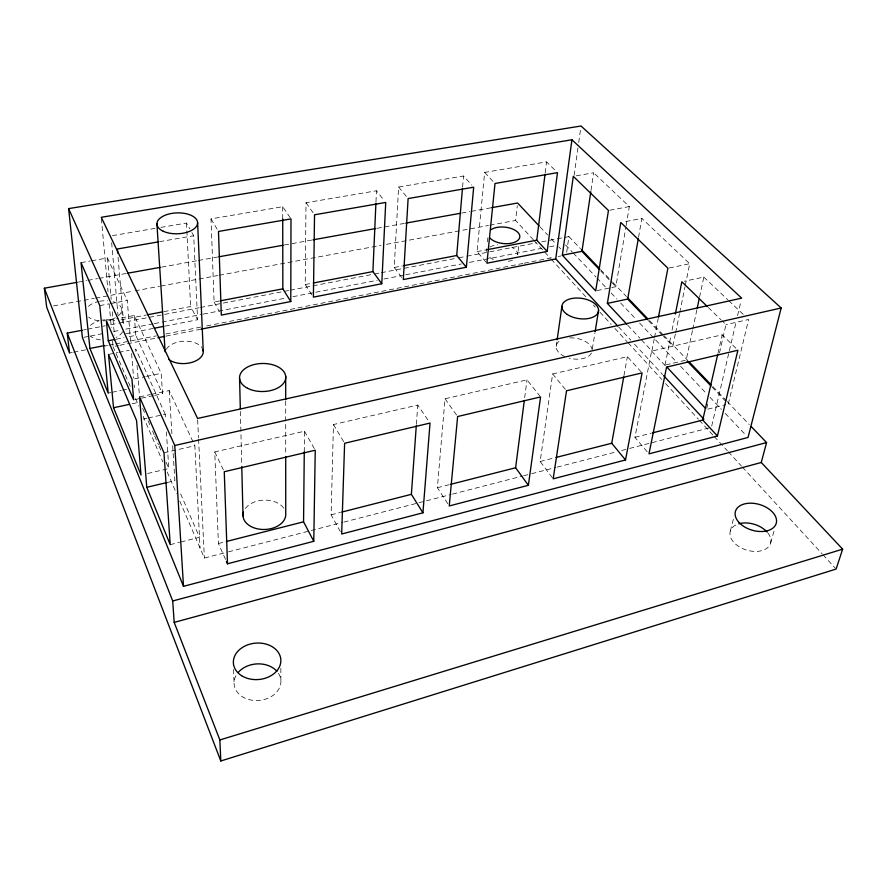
<?xml version="1.0" encoding="UTF-8"?>
<svg xmlns="http://www.w3.org/2000/svg" width="887" height="887" viewBox="0 0 887 887"><rect width="100%" height="100%" fill="white"/><g stroke="black" fill="none" stroke-linecap="round" stroke-linejoin="round"><path stroke-width="0.67" stroke-dasharray="4.43 3.33" d="M311.914 294.839L305.217 284.55L306.004 202.746L376.454 190.783L384.049 200.318M304.274 451.805L304.474 431.215L214.754 451.926L218.413 543.531L225.886 560.218M340.353 531.612L331.117 514.804L333.457 424.529L417.766 405.071L428.488 420.815M375.977 201.737L376.454 190.783M401.645 277.365L394.216 267.497L398.618 187.024L463.535 176.003L471.829 185.15M416.391 424.296L417.766 405.071M462.593 186.969L463.535 176.003M447.747 503.672L437.369 487.717L445.03 398.773L526.989 379.858L539.717 395.857M486.021 262.153L477.062 251.62L484.657 172.411L546.569 161.9L555.672 170.858M486.475 251.442L486.752 248.704M487.44 241.841L487.861 237.716M533.42 239.823L515.613 220.453L517.287 205.684M518.684 246.519L517.731 254.746A15.711 8.338 5.8 0 0 511.755 247.296M545.195 172.876L546.569 161.9M524.672 397.72L526.989 379.858M574.133 175.371L577.958 147.952M578.723 142.463L580.63 128.759M566.693 252.285L568.9 236.596L548.51 240.521M556.193 346.451L557.147 339.776M552.368 477.749L540.15 461.506L552.634 373.937L627.386 356.685L641.168 371.886M591.008 190.383L593.625 172.765L576.018 175.848M592.316 349.057L594.911 333.046M611.808 287.543L615.833 286.701L625.9 226.95M626.133 225.586L629.338 206.571L593.625 172.765M638.551 237.239L641.855 218.424L624.736 221.695M623.96 375.622L627.386 356.685M647.211 451.782L634.937 437.346L651.601 351.097L722.218 334.798L736.931 349.267M654.262 338.823L651.901 351.041L640.769 339.133M654.528 337.47L658.198 318.466M665.017 365.078L670.982 335.519M672.069 330.141L675.051 315.351M675.362 334.033L672.878 346.207L663.465 336.384M675.639 332.68L679.497 313.754M679.775 312.401L685.008 286.701M685.285 285.359L689.698 263.716L641.855 218.424M692.448 330.64L686.183 360.089L666.348 364.768M692.725 329.299L696.994 309.219M699.555 297.167L703.823 277.088L684.42 281.212M717.96 353.447L722.218 334.798M706.828 408.142L707.759 404.095M719.49 352.926L725.976 324.642L722.051 320.828M711.718 426.004L729.059 351.984M729.38 350.642L736.31 321.027M737.574 315.65L741.044 300.848M728.282 404.006L748.606 319.486L725.976 324.642M730.3 531.091L734.07 516.567M770.637 542.988L774.783 528.441M179.817 501.199L204.376 558.056L227.172 552.18M228.513 551.836L342.537 522.443M343.868 522.099L417.644 503.084M418.986 502.729L451.184 494.436M452.525 494.092L522.277 476.108M523.618 475.765L530.326 474.035M531.668 473.691L555.805 467.46M557.147 467.116L616.166 451.904M621.532 450.518L628.24 448.789M629.582 448.445L711.407 427.346M218.413 543.531L225.065 541.835M331.117 514.804L340.475 512.409M437.369 487.717L449.299 484.668M540.15 461.506L554.73 457.792M634.937 437.346L650.892 433.277M170.237 544.662L179.551 542.323M180.881 541.979L199.508 537.289L179.806 491.997M707.804 409.162L725.721 404.649M166.845 482.572L174.883 480.676L172.643 445.185M147.652 473.492L168.829 468.569L166.401 431.902M163.962 452.78L194.852 445.74L200.063 548.077M143.073 419.085L146.976 418.232M148.284 417.943L165.226 414.251L165.592 419.684M134.957 399.56L140.213 398.44M141.521 398.163L153.34 395.646M154.648 395.369L162.521 393.695L161.168 373.338L134.236 315.473L119.656 318.256M132.03 403.796L138.638 402.388M139.569 396.866L150.346 394.582M151.688 394.294L169.184 390.579L194.852 445.74M108.203 393.107L110.82 392.564M112.128 392.287L121.297 390.369M122.606 390.092L126.531 389.271M597.051 290.637L610.467 287.82M134.613 378.838L145.235 376.642M146.555 376.365L161.168 373.338M669.197 267.974L689.698 263.716M108.513 354.445L117.583 352.627M118.88 352.372L129.247 350.298M69.53 353.015L72.235 352.483M73.599 352.217L85.817 349.8M104.821 346.052L107.527 345.509M108.89 345.243L114.323 344.167M115.676 343.901L156.4 335.863M165.902 333.978L201.194 327.015M206.616 325.939L522.886 263.472M524.25 263.206L552.756 257.574M558.178 256.498L560.894 255.966M112.56 341.096L113.059 346.606L118.492 345.531M119.856 345.254L156.511 337.991M166.024 336.118L201.327 329.121M125.921 333.767L152.963 328.478M165.126 326.106L197.579 319.763L193.699 235.742L190.428 229.977M116.13 339.222L124.003 337.681M129.247 336.65L135.811 335.364L162.521 393.695M83.766 337.315L89.199 336.262M90.563 335.996L105.498 333.091M113.647 331.516L120.444 330.197M125.876 329.132L153.041 323.855M154.393 323.6L201.937 314.364M203.3 314.098L286.146 297.999M292.943 296.679L377.152 280.325M383.938 279.006L404.317 275.048M405.669 274.782L461.362 263.96M469.511 262.386L541.502 248.393M549.652 246.819L555.085 245.754M83.555 329.975L86.272 329.454M87.636 329.188L105.309 325.795M110.742 324.742L117.55 323.433M118.902 323.178L199.12 307.745M200.473 307.479L288.84 290.481M290.204 290.215L373.139 274.26M374.491 274.005L379.935 272.952M381.288 272.697L457.426 258.039M458.779 257.784L465.586 256.476M466.939 256.21L536.28 242.872M541.713 241.829L547.157 240.776M109.046 320.285L118.326 318.511M121.12 319.83L146.51 314.963M163.895 311.636L190.627 306.514L197.579 319.763M290.237 217.77L282.709 206.704L211.017 218.889L214.1 302.012L219.499 300.981M305.217 284.55L311.98 283.252M394.216 267.497L402.365 265.934M477.062 251.62L486.564 249.79M99.776 305.616L108.935 303.897M110.243 303.653L127.262 300.471L130.6 341.329M609.768 210.241L629.338 206.571M53.497 305.915L94.266 298.376M95.63 298.121L133.682 291.091M135.046 290.836L159.505 286.313M160.869 286.057L217.958 275.502M219.311 275.247L381.055 245.344M386.488 244.335L488.427 225.486M489.79 225.231L515.613 220.453M78.444 282.077L86.627 280.614M87.99 280.359L97.537 278.64M98.9 278.396L126.176 273.484M161.634 267.098L197.102 260.711M198.466 260.468L217.559 257.03M284.383 245L311.659 240.089M377.119 228.292L404.394 223.38M461.683 213.068L469.866 211.594M471.23 211.35L491.686 207.669M81.027 262.619L90.286 261M91.605 260.767L107.482 257.984L127.262 300.471M159.627 241.663L193.699 235.742M112.416 235.632L155.524 228.314M160.913 227.394L186.503 223.047L189.774 228.824M703.823 277.088L727.706 299.695M728.704 300.638L743.628 314.774M708.325 307.49L721.076 319.874M568.9 236.596L580.42 248.593M600.566 269.593L612.085 281.589M613.039 282.587L626.477 296.58M649.506 320.584L662.944 334.576M663.897 335.574L687.891 360.577M712.838 386.566L726.276 400.569M727.229 401.567L749.304 424.563M600.776 270.99L615.833 286.701M648.397 320.673L662.522 335.397M712.017 387.031L726.364 402.011M565.54 244.912L572.193 251.93M573.146 252.939L595.953 276.999M596.907 278.008L607.362 289.04M611.165 293.054L616.875 299.063M620.667 303.077L635.879 319.12M639.682 323.134L676.759 362.24M680.562 366.253L706.229 393.329M710.032 397.343L721.43 409.373M725.233 413.386L746.144 435.45M540.083 226.95L547.578 234.933M551.337 238.925L555.085 242.916M558.832 246.908L560.706 248.903M627.785 325.241L639.849 338.147M484.657 172.411L494.07 182.478M651.601 351.097L665.627 366.109M618.561 326.904L630.757 340.098M634.504 344.156L662.644 374.591M534.362 240.843L543.731 251.032M544.662 252.052L550.284 258.172M551.226 259.192L585.897 296.901M593.392 305.061L595.266 307.102M599.956 312.191L611.198 324.42M614.946 328.5L627.131 341.75M628.074 342.77L661.802 379.47M665.56 383.539L698.357 419.218M699.289 420.238L713.348 435.528M714.29 436.548L727.407 450.818M728.349 451.838L741.465 466.107M742.397 467.127L822.061 553.765M822.992 554.785L835.177 568.035M398.618 187.024L407.255 197.513M552.634 373.937L565.64 389.726M306.004 202.746L313.765 213.689M445.03 398.773L456.838 415.426M211.017 218.889L217.138 229.168M333.457 424.529L343.923 442.103M304.474 431.215L314.575 449.033M214.1 302.012L219.344 311.548M214.754 451.926L223.679 470.498M165.226 414.251L135.733 349.001L136.055 353.093M142.674 408.375L145.401 414.65M148.129 420.915L149.759 424.673M152.486 430.949L154.116 434.708M154.66 435.96L158.474 444.742M159.017 445.995L161.744 452.27M166.102 462.293L168.829 468.569M113.059 346.606L130.566 387.153M135.5 398.551L138.782 406.157M143.151 416.291L162.853 461.916M167.233 472.05L176.535 493.593M101.373 218.668L108.037 291.579M109.168 303.953L111.296 327.347M107.482 257.984L111.208 299.351M112.327 311.758L114.445 335.208M111.662 242.672L117.971 314.896M118.06 257.219L123.87 325.795M121.696 309.984L122.971 324.964M131.609 353.58L133.615 378.084M134.17 384.891L134.392 387.619M134.236 315.473L135.811 335.364M137.03 365.344L139.414 395.292M169.184 390.579L172.034 435.628M197.646 419.817L198.522 437.79M198.588 439.176L204.376 558.056M186.503 223.047L190.627 306.514M233.603 669.474L234.079 683.844M240.399 411.424L241.741 465.065M280.846 668.354L280.88 680.074M285.703 401.124L285.714 455.131M282.709 206.704L282.72 219.034M166.312 349.267A19.048 11.176 -3 0 1 184.751 341.196A19.048 11.176 -3 0 1 202.48 348.569M245.333 508.495A21.41 14.68 -2.1 0 1 265.158 500.113A21.41 14.68 -2.1 0 1 284.095 508.694M591.452 353.048A18.084 10.433 8.5 0 1 569.121 358.126M564.786 356.585A18.084 10.433 8.5 0 1 561.77 339.688M569.853 337.903A18.084 10.433 8.5 0 1 592.05 349.467M122.628 331.694A17.84 10.09 -4.9 0 1 116.075 337.426M100.431 339.876A17.84 10.09 -4.9 0 1 90.596 336.273M90.441 325.396A17.84 10.09 -4.9 0 1 99.244 320.795M101.451 320.285A17.84 10.09 -4.9 0 1 104.888 319.83M106.03 319.763A17.84 10.09 -4.9 0 1 114.778 320.728M512.542 260.168A15.711 8.338 5.8 0 1 506.588 261.51M493.394 259.492A15.711 8.338 5.8 0 1 488.682 256.509M489.901 247.029A15.711 8.338 5.8 0 1 497.685 244.823M767.876 532.965A21.033 13.449 16.9 0 1 761.833 550.627A21.033 13.449 16.9 0 1 733.848 542.423A21.033 13.449 16.9 0 1 737.762 524.139M278.474 673.3A23.483 18.305 -5 0 1 257.341 700.542A23.483 18.305 -5 0 1 236.674 674.497M113.081 301.735A18.028 10.001 -4.6 0 1 116.175 317.335M115.299 317.823A18.028 10.001 -4.6 0 1 107.959 320.307M105.62 320.673A18.028 10.001 -4.6 0 1 103.247 320.85M98.557 320.695A18.028 10.001 -4.6 0 1 88.622 317.102M88.489 306.325A18.028 10.001 -4.6 0 1 98.501 301.513M99.621 301.281A18.028 10.001 -4.6 0 1 107.715 300.826"/><path stroke-width="1.33" d="M290.792 301.547L290.991 218.878L218.49 231.452L221.318 315.118L290.792 301.547L282.842 288.84L282.72 219.034M226.429 561.416L227.493 563.799L313.776 541.292L303.565 521.822L304.274 451.805M313.776 541.292L315.251 450.219L224.267 471.74L227.493 563.799M381.765 283.762L385.734 202.436L314.541 214.787L313.399 297.123L381.765 283.762L372.906 271.577L375.911 203.112M422.933 512.808L430.029 423.066L344.622 443.267L341.672 534.007L422.933 512.808L411.38 494.336L416.291 425.671M466.374 267.231L473.68 187.19L408.12 198.555L403.297 279.56L466.374 267.231L456.705 255.511L462.471 188.332M547.168 251.431L557.491 172.643L495.001 183.487L486.919 263.206L547.168 251.431L536.779 240.166L545.028 174.251M528.386 485.3L540.571 396.921L457.625 416.535L449.232 505.956L528.386 485.3L515.624 467.759L524.317 400.458M617.629 325.884L555.728 258.926L571.927 139.769L101.251 217.293L197.579 418.442L741.676 298.154L571.927 139.769M562.347 255.212L573.301 176.325L608.46 210.485L595.709 290.914L562.347 255.212L581.95 251.343L598.891 269.016M557.147 339.776L561.903 306.392M581.95 251.343L590.809 191.736M595.122 331.705L598.581 310.35M626.854 324.243L607.373 303.398L620.789 222.449L667.911 268.24L658.464 317.102M647.455 319.686L627.686 299.063L638.307 238.581M625.512 459.965L642.088 372.906L566.516 390.779L553.178 478.836L625.512 459.965L611.72 443.256L623.716 376.975M675.329 314.009L681.837 281.756L707.338 306.536M697.282 307.878L699.266 298.509M717.428 435.994L737.906 350.232L666.558 367.118L648.974 453.856L717.428 435.994L702.737 420.061L717.65 354.778M781.181 307.989L748.051 437.457L183.509 586.329L82.413 337.581L68.609 208.6L581.007 126.009L781.181 307.989L174.772 445.496L68.609 208.6M77.08 282.332L44.35 288.22L46.701 307.168L220.796 760.991L836.119 569.055L842.65 549.164L761.257 462.482L766.568 442.558L751.222 426.558M220.796 760.991L219.865 739.958L842.65 549.164M219.865 739.958L174.185 622.397L761.257 462.482M174.185 622.397L172.71 600.976L766.568 442.558M226.396 541.491L303.565 521.822M341.817 512.076L411.38 494.336M450.629 484.335L515.624 467.759M556.049 457.448L611.72 443.256M652.222 432.934L702.737 420.061M146.765 487.307L170.237 544.662L163.962 452.78L139.569 396.866L146.765 487.307L166.845 482.572M113.536 407.754L141.033 475.022L136.554 420.505L108.513 354.445L113.536 407.754L129.391 404.361M607.373 303.398L627.686 299.063M89.931 348.458L108.203 393.107L99.776 305.616L81.027 262.619L89.931 348.458L104.555 345.575M157.875 337.725L164.66 336.384M201.327 329.121L555.728 258.926M154.316 328.212L163.773 326.372M108.269 340.774L133.649 399.837L131.952 379.392L106.396 320.795L108.269 340.774L114.822 339.477M44.35 288.22L69.53 353.015L67.246 333.113L82.192 330.241M147.852 314.708L162.554 311.891M220.841 300.726L282.842 288.84M313.344 282.997L372.906 271.577M403.729 265.668L456.705 255.511M487.917 249.535L536.779 240.166M127.54 273.24L160.27 267.342M218.923 256.786L283.02 245.244M313.022 239.834L375.755 228.536M405.758 223.136L460.32 213.312M491.686 207.669L517.598 203.001L539.152 225.952M158.263 241.896L117.361 248.992L117.716 253.105M581.384 249.591L599.612 268.595M627.442 297.588L647.588 318.577M688.844 361.574L710.919 384.57M687.137 361.087L711.064 386.033M666.902 367.096L705.575 408.475M663.576 375.6L703.901 419.229M67.246 333.113L172.71 600.976M156.921 223.846L165.115 351.751M174.772 445.496L183.509 586.329M197.601 222.57L203.256 351.418M239.568 378.416L240.322 408.674M241.774 466.451L243.016 515.968M285.692 376.199L285.703 399.738M285.714 456.517L285.736 513.285A21.41 14.68 -2.1 0 1 262.94 529.484A21.41 14.68 -2.1 0 1 243.459 512.132M202.879 349.5A19.048 11.176 -3 0 1 191.847 362.384A19.048 11.176 -3 0 1 168.752 359.435M738.827 523.796A21.033 13.449 16.9 0 1 767.133 532.089M238.248 672.401A23.483 18.305 -5 0 1 276.944 671.304M490.91 229.755A15.855 8.238 5.8 0 1 514.97 230.176A15.855 8.238 5.8 0 1 513.34 242.705A15.855 8.238 5.8 0 1 489.846 237.927M163.241 231.252A20.357 10.456 -1.9 0 0 197.047 225.298A20.357 10.456 -1.9 0 0 171.513 213.445A20.357 10.456 -1.9 0 0 163.241 231.252M247.584 388.284A23.106 14.026 -0.9 0 0 285.359 379.858A23.106 14.026 -0.9 0 0 255.001 364.335A23.106 14.026 -0.9 0 0 247.584 388.284M567.203 314.43A18.472 10.234 8.2 0 0 597.927 312.956A18.472 10.234 8.2 0 0 575.574 298.054A18.472 10.234 8.2 0 0 567.203 314.43M241.574 675.672A23.794 18.261 -4.6 0 0 280.447 663.997A23.794 18.261 -4.6 0 0 249.314 644.317A23.794 18.261 -4.6 0 0 241.574 675.672M738.938 522.399A21.277 13.383 16.5 0 0 774.695 526.324A21.277 13.383 16.5 0 0 753.828 503.361A21.277 13.383 16.5 0 0 738.938 522.399"/></g></svg>
